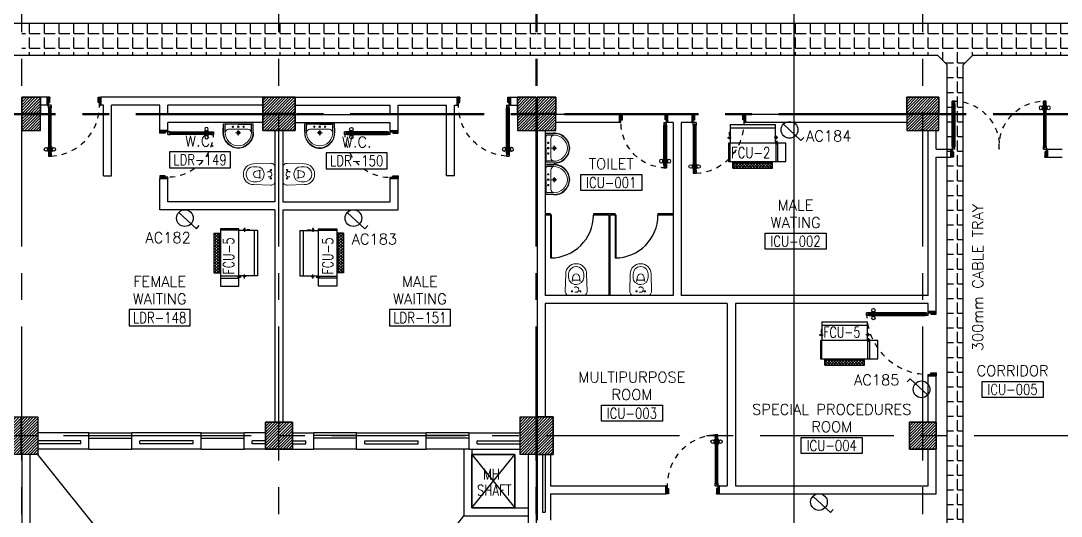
# Model space of a CAD drawing. Extents: x -0.4 to 91.9, y -1.1 to 78.4.
# Drawn here: x 42.55 to 61.97, y 25.85 to 35.1 of the extents above; entities that cross this region are included whole.
import ezdxf
from ezdxf.enums import TextEntityAlignment as Align

# ---------------------------------------------------------------- set-up
doc = ezdxf.new("R2010")
doc.units = 0
doc.header["$MEASUREMENT"] = 0
for name, pattern in [('CENTERX2', [4, 2.5, -0.5, 0.5, -0.5]), ('DASHED', [0.75, 0.5, -0.25]), ('HIDDEN', [0.375, 0.25, -0.125]), ('HIDDEN2', [0.1875, 0.125, -0.0625])]:
    doc.linetypes.add(name, pattern=pattern)
doc.layers.get('0').update_dxf_attribs({"color": 11, "linetype": 'CONTINUOUS'})
for name, color, linetype in [('A-TILES', 11, 'CONTINUOUS'), ('AXES', 11, 'CENTERX2'), ('COL', 11, 'CONTINUOUS'), ('DOOR', 11, 'CONTINUOUS'), ('E-SOCKETS', 4, 'CONTINUOUS'), ('E-TRAY', 2, 'CONTINUOUS'), ('FCU', 7, 'CONTINUOUS'), ('FIX', 11, 'CONTINUOUS'), ('HAT', 11, 'CONTINUOUS'), ('INSUL', 11, 'CONTINUOUS'), ('PART', 11, 'CONTINUOUS'), ('RM-BOX', 11, 'CONTINUOUS'), ('RM-NAME', 11, 'CONTINUOUS'), ('RM-NO', 11, 'CONTINUOUS'), ('ROOF', 11, 'CONTINUOUS'), ('SHAFT', 11, 'CONTINUOUS'), ('SUNI-FUR', 11, 'CONTINUOUS'), ('TEXTN', 2, 'CONTINUOUS'), ('WALL', 11, 'CONTINUOUS'), ('WIN', 11, 'CONTINUOUS')]:
    doc.layers.add(name, color=color, linetype=linetype)
doc.styles.add('ROMANS', font='ROMANS.shx', dxfattribs={"width": 0.6})
pattern_1 = [(0, (-275968.1855, -57293.01293), (0, 0.275), [0.2, -0.075]), (90, (-275968.1855, -57293.01293), (-0.275, 2e-17), [0.2, -0.075])]

# ---------------------------------------------------------------- blocks, each defined once
blk = doc.blocks.new('*X74')
at = {"color": 0}
for p, q in [((61359, 139901), (61808, 140350)), ((61359, 139954), (61755, 140350)), ((61359, 140007), (61702, 140350)), ((61359, 140060), (61649, 140350)), ((61359, 140113), (61596, 140350)), ((61359, 140166), (61543, 140350)), ((61359, 140219), (61490, 140350)), ((61359, 140272), (61437, 140350)), ((61359, 140325), (61384, 140350)), ((61361, 139850), (61859, 140348)), ((61414, 139850), (61859, 140295)), ((61467, 139850), (61859, 140242)), ((61520, 139850), (61859, 140189)), ((61573, 139850), (61859, 140136)), ((61626, 139850), (61859, 140083)), ((61679, 139850), (61859, 140030)), ((61732, 139850), (61859, 139977)), ((61785, 139850), (61859, 139924)), ((61838, 139850), (61859, 139871))]:
    blk.add_line(p, q, dxfattribs=at)
blk = doc.blocks.new('RM1')
at = {"layer": 'RM-BOX'}
blk.add_lwpolyline([(570, -200), (-570, -200), (-570, -500), (570, -500)], close=True, dxfattribs=at)
at = {"layer": 'RM-NAME', "style": 'ROMANS'}
for tag, p in [('ROOMNAME1', (0, 324)), ('ROOMNAME2', (0, 0))]:
    blk.add_attdef(tag, text='', height=200, dxfattribs=at).set_placement(p, align=Align.MIDDLE)
at = {"layer": 'RM-NO', "style": 'ROMANS', "width": 0.8}
blk.add_attdef('ROOMNO', text='', height=200, dxfattribs=at).set_placement((0, -350), align=Align.MIDDLE)
blk = doc.blocks.new('COL50')
at = {"layer": 'COL'}
blk.add_lwpolyline([(-250, 250), (-250, -250), (250, -250), (250, 250)], close=True, dxfattribs=at)
blk = doc.blocks.new('A$C272A55A0')
at = {"layer": 'DOOR', "color": 0, "linetype": 'ByBlock'}
for p, q in [((0, 900), (0, 1050)), ((50, 1050), (0, 1050)), ((50, 950), (50, 1050)), ((1750, 950), (1750, 1050)), ((1750, 1050), (1800, 1050)), ((1800, 1050), (1800, 900)), ((0, 900), (25, 900)), ((25, 950), (50, 950)), ((25, 900), (25, 950)), ((75, 900), (25, 900)), ((25, 850), (25, 900)), ((42, 850), (25, 850)), ((58, 870), (42, 870)), ((42, 870), (42, 850)), ((58, 850), (58, 870)), ((75, 850), (58, 850)), ((75, 900), (75, 850)), ((1725, 900), (1775, 900)), ((1725, 900), (1725, 850)), ((1725, 850), (1742, 850)), ((1742, 870), (1758, 870)), ((1742, 850), (1742, 870)), ((1775, 950), (1750, 950)), ((1758, 870), (1758, 850)), ((1758, 850), (1775, 850)), ((1775, 900), (1775, 950)), ((1800, 900), (1775, 900)), ((1775, 850), (1775, 900)), ((25, 50), (42, 50)), ((25, 50), (25, 0)), ((25, 0), (75, 0)), ((75, 0), (25, 0)), ((42, 50), (42, 30)), ((42, 30), (58, 30)), ((58, 50), (75, 50)), ((58, 50), (58, 30)), ((75, 50), (75, 0)), ((1718, 160), (1709, 160)), ((1709, 95), (1709, 160)), ((1718, 95), (1709, 95)), ((1725, 173), (1718, 173)), ((1718, 173), (1718, 83)), ((1718, 95), (1718, 160)), ((1725, 83), (1718, 83)), ((1742, 50), (1725, 50)), ((1725, 50), (1725, 0)), ((1775, 0), (1725, 0)), ((1725, 0), (1775, 0)), ((1742, 50), (1742, 30)), ((1758, 30), (1742, 30)), ((1775, 50), (1758, 50)), ((1758, 50), (1758, 30)), ((1775, 173), (1782, 173)), ((1775, 83), (1782, 83)), ((1775, 50), (1775, 0)), ((1782, 173), (1782, 83)), ((1782, 160), (1791, 160)), ((1782, 95), (1782, 160)), ((1782, 95), (1791, 95)), ((1791, 95), (1791, 160))]:
    blk.add_line(p, q, dxfattribs=at)
at = {"layer": 'DOOR', "color": 9, "linetype": 'ByBlock'}
for p, q in [((50, 1050), (0, 1010)), ((50, 1050), (0, 937)), ((50, 1050), (37, 950)), ((1750, 1050), (1800, 1010)), ((1750, 1050), (1800, 937)), ((1750, 1050), (1763, 950))]:
    blk.add_line(p, q, dxfattribs=at)
at = {"layer": 'DOOR', "linetype": 'ByBlock'}
for p, q in [((25, 850), (25, 50)), ((42, 850), (42, 50)), ((58, 850), (58, 50)), ((75, 50), (75, 850)), ((1725, 50), (1725, 850)), ((1742, 850), (1742, 50)), ((1758, 850), (1758, 50)), ((1775, 850), (1775, 50))]:
    blk.add_line(p, q, dxfattribs=at)
at = {"layer": 'DOOR', "color": 0, "linetype": 'ByBlock'}
for centre in [(1676, 128), (1824, 128)]:
    blk.add_circle(centre, 32.4, dxfattribs=at)
at = {"layer": 'DOOR', "color": 9, "linetype": 'ByBlock'}
for centre, radius, start, end in [((50, 1050), 54.4, 203.2074, 270), ((50, 1050), 74.4, 227.7764, 270), ((50, 1050), 34.4, 180, 270), ((50, 1050), 14.4, 180, 270), ((1750, 1050), 14.4, 270, 0), ((1750, 1050), 34.4, 270, 0), ((1750, 1050), 54.4, 270, 336.7926), ((1750, 1050), 74.4, 270, 312.2236), ((50, 1050), 94.4, 238.0182, 270), ((50, 1050), 114, 244.0838, 257.3774), ((50, 1050), 134, 248.1598, 259.28), ((50, 1050), 154, 251.1053, 256.2858), ((1750, 1050), 94.4, 270, 301.9818), ((1750, 1050), 114, 282.6226, 295.9162), ((1750, 1050), 134, 280.72, 291.8402), ((1750, 1050), 154, 283.7142, 288.8947)]:
    blk.add_arc(centre, radius, start, end, dxfattribs=at)
at = {"layer": 'DOOR', "linetype": 'HIDDEN', "ltscale": 0.5}
for centre, start, end in [((50, 851), 268.3174, 3.2965), ((1750, 851), 176.7035, 271.6826)]:
    blk.add_arc(centre, 851, start, end, dxfattribs=at)
at = {"layer": 'WALL', "linetype": 'ByBlock'}
blk.add_line((1800, 900), (1800, 1050), dxfattribs=at)
blk = doc.blocks.new('DOOR90')
at = {"layer": 'DOOR', "color": 0, "linetype": 'ByBlock'}
for p, q in [((-150, 0), (-150, -25)), ((-150, 0), (0, 0)), ((0, -50), (0, 0)), ((-1000, -25), (-1000, -75)), ((-1000, -75), (-1000, -25)), ((-950, -25), (-1000, -25)), ((-950, -75), (-1000, -75)), ((-970, -42), (-970, -58)), ((-950, -42), (-970, -42)), ((-950, -58), (-970, -58)), ((-950, -25), (-950, -42)), ((-950, -58), (-950, -75)), ((-918, -25), (-918, -18)), ((-828, -18), (-918, -18)), ((-918, -75), (-918, -82)), ((-828, -82), (-918, -82)), ((-905, -18), (-905, -9)), ((-905, -9), (-840, -9)), ((-905, -18), (-840, -18)), ((-905, -82), (-905, -91)), ((-905, -82), (-840, -82)), ((-905, -91), (-840, -91)), ((-840, -18), (-840, -9)), ((-840, -82), (-840, -91)), ((-828, -25), (-828, -18)), ((-828, -75), (-828, -82)), ((-200, -42), (-200, -25)), ((-200, -25), (-150, -25)), ((-180, -42), (-200, -42)), ((-200, -75), (-200, -58)), ((-200, -58), (-180, -58)), ((-150, -75), (-200, -75)), ((-180, -58), (-180, -42)), ((-150, -75), (-150, -25)), ((-150, -25), (-100, -25)), ((-100, -25), (-100, -50)), ((-100, -50), (0, -50)), ((-150, -900), (-150, -875)), ((-150, -875), (-100, -875)), ((0, -900), (-150, -900)), ((-150, -900), (0, -900)), ((-100, -850), (0, -850)), ((-100, -875), (-100, -850)), ((0, -850), (0, -900))]:
    blk.add_line(p, q, dxfattribs=at)
at = {"layer": 'DOOR', "color": 9, "linetype": 'ByBlock'}
for p, q in [((0, -50), (-114, 0)), ((0, -50), (-40, 0)), ((0, -50), (-100, -37)), ((0, -850), (-114, -900)), ((0, -850), (-100, -863)), ((0, -850), (-40, -900))]:
    blk.add_line(p, q, dxfattribs=at)
at = {"layer": 'DOOR', "linetype": 'ByBlock'}
for p, q in [((-200, -25), (-950, -25)), ((-200, -42), (-950, -42)), ((-200, -58), (-950, -58)), ((-950, -75), (-200, -75))]:
    blk.add_line(p, q, dxfattribs=at)
at = {"layer": 'DOOR', "color": 0, "linetype": 'ByBlock'}
for centre in [(-873, 24), (-873, -124)]:
    blk.add_circle(centre, 32.4, dxfattribs=at)
at = {"layer": 'DOOR', "color": 9, "linetype": 'ByBlock'}
for centre, radius, start, end in [((0, -50), 154, 161.1053, 166.2858), ((0, -50), 134, 158.1598, 169.28), ((0, -50), 94.4, 148.0182, 180), ((0, -50), 74.4, 137.7764, 180), ((0, -50), 114, 154.0838, 167.3774), ((0, -50), 54.4, 113.2074, 180), ((0, -50), 34.4, 90, 180), ((0, -50), 14.4, 90, 180), ((0, -850), 154, 193.7142, 198.8947), ((0, -850), 134, 190.72, 201.8402), ((0, -850), 94.4, 180, 211.9818), ((0, -850), 74.4, 180, 222.2236), ((0, -850), 54.4, 180, 246.7926), ((0, -850), 34.4, 180, 270), ((0, -850), 14.4, 180, 270)]:
    blk.add_arc(centre, radius, start, end, dxfattribs=at)
at = {"layer": 'DOOR', "linetype": 'HIDDEN', "ltscale": 0.5}
blk.add_arc((-150, -25), 850, 180, 270, dxfattribs=at)
blk = doc.blocks.new('*X91')
at = {"color": 0}
for p, q in [((80579, 132658), (81071, 133150)), ((80579, 132711), (81018, 133150)), ((80579, 132764), (80965, 133150)), ((80579, 132817), (80912, 133150)), ((80579, 132870), (80859, 133150)), ((80579, 132923), (80806, 133150)), ((80579, 132976), (80753, 133150)), ((80579, 133029), (80700, 133150)), ((80579, 133082), (80647, 133150)), ((80579, 133135), (80594, 133150)), ((80624, 132650), (81079, 133105)), ((80677, 132650), (81079, 133052)), ((80730, 132650), (81079, 132999)), ((80783, 132650), (81079, 132946)), ((80836, 132650), (81079, 132892)), ((80890, 132650), (81079, 132839)), ((80943, 132650), (81079, 132786)), ((80996, 132650), (81079, 132733)), ((81049, 132650), (81079, 132680))]:
    blk.add_line(p, q, dxfattribs=at)
blk = doc.blocks.new('C7')
at = {"layer": 'HAT'}
h = blk.add_hatch(dxfattribs=at)
h.set_pattern_fill('ANSI31', color=256, scale=300, style=0)
h.set_pattern_definition([(45, (-248876.182, -51411.005), (-26.5165043, 26.5165043), [])])
h.paths.add_polyline_path([(350, 300), (250, 300), (0, 300), (0, 0), (350, 0)])
at = {"layer": 'COL'}
blk.add_lwpolyline([(0, 300), (0, 0), (350, 0), (350, 300)], close=True, dxfattribs=at)
blk = doc.blocks.new('C5')
at = {"layer": 'HAT', "linetype": 'ByBlock'}
h = blk.add_hatch(dxfattribs=at)
h.set_pattern_fill('ANSI31', color=256, scale=300, style=0)
h.set_pattern_definition([(45, (-223356.182, -51411.005), (-26.516504, 26.516504), [])])
h.paths.add_polyline_path([(300, 300), (0, 300), (0, 0), (300, 0)])
h.paths.add_polyline_path([(600, 300), (300, 300), (300, 0), (600, 0)])
at = {"layer": 'COL'}
blk.add_lwpolyline([(600, 300), (0, 300), (0, 0), (600, 0)], close=True, dxfattribs=at)
blk = doc.blocks.new('C11')
at = {"layer": 'HAT'}
h = blk.add_hatch(dxfattribs=at)
h.set_pattern_fill('ANSI31', color=256, scale=300, style=0)
h.set_pattern_definition([(45, (-248556.182, -75061.005), (-26.5165043, 26.5165043), [])])
h.paths.add_polyline_path([(300, 700), (0, 700), (0, 350), (300, 350)])
h.paths.add_polyline_path([(300, 350), (0, 350), (0, 0), (300, 0)])
at = {"layer": 'COL'}
blk.add_lwpolyline([(300, 700), (300, 0), (0, 0), (0, 700)], close=True, dxfattribs=at)
blk = doc.blocks.new('C11D')
at = {"layer": 'COL', "linetype": 'ByBlock'}
for p in [(-320, 0), (0, 0)]:
    blk.add_blockref('C11', p, dxfattribs=at)
blk = doc.blocks.new('DOOR100')
at = {"layer": 'DOOR', "color": 0, "linetype": 'ByBlock'}
for p, q in [((-82, 1205), (-91, 1205)), ((-91, 1205), (-91, 1140)), ((-75, 1218), (-82, 1218)), ((-82, 1128), (-82, 1218)), ((-82, 1205), (-82, 1140)), ((-25, 1300), (-75, 1300)), ((-75, 1300), (-25, 1300)), ((-75, 1250), (-75, 1300)), ((-58, 1250), (-75, 1250)), ((-42, 1270), (-58, 1270)), ((-58, 1250), (-58, 1270)), ((-42, 1250), (-42, 1270)), ((-25, 1250), (-42, 1250)), ((-25, 1250), (-25, 1300)), ((-25, 1218), (-18, 1218)), ((-18, 1128), (-18, 1218)), ((-18, 1205), (-9, 1205)), ((-18, 1205), (-18, 1140)), ((-9, 1205), (-9, 1140)), ((-82, 1140), (-91, 1140)), ((-75, 1128), (-82, 1128)), ((-25, 1128), (-18, 1128)), ((-18, 1140), (-9, 1140)), ((-75, 200), (-58, 200)), ((-75, 150), (-75, 200)), ((-58, 200), (-58, 180)), ((-42, 200), (-25, 200)), ((-42, 180), (-42, 200)), ((-25, 200), (-25, 150)), ((-1200, 0), (-1200, 150)), ((-1200, 150), (-1175, 150)), ((-1200, 150), (-1200, 0)), ((-1150, 0), (-1200, 0)), ((-1175, 150), (-1175, 100)), ((-1175, 100), (-1150, 100)), ((-1150, 100), (-1150, 0)), ((-75, 150), (-25, 150)), ((-58, 180), (-42, 180)), ((-50, 100), (-50, 0)), ((-25, 100), (-50, 100)), ((-50, 0), (0, 0)), ((0, 150), (-25, 150)), ((-25, 150), (-25, 100)), ((0, 150), (0, 0))]:
    blk.add_line(p, q, dxfattribs=at)
at = {"layer": 'DOOR', "linetype": 'ByBlock'}
for p, q in [((-75, 1250), (-75, 200)), ((-58, 200), (-58, 1250)), ((-42, 200), (-42, 1250)), ((-25, 200), (-25, 1250)), ((0, 0), (0, 150))]:
    blk.add_line(p, q, dxfattribs=at)
at = {"layer": 'DOOR', "color": 9, "linetype": 'ByBlock'}
for p, q in [((-1150, 0), (-1200, 114)), ((-1150, 0), (-1200, 40)), ((-1150, 0), (-1163, 100)), ((-50, 0), (0, 114)), ((-50, 0), (-37, 100)), ((-50, 0), (0, 40))]:
    blk.add_line(p, q, dxfattribs=at)
at = {"layer": 'DOOR', "color": 0, "linetype": 'ByBlock'}
for centre in [(-124, 1173), (24, 1173)]:
    blk.add_circle(centre, 32.4, dxfattribs=at)
at = {"layer": 'DOOR', "linetype": 'HIDDEN', "ltscale": 0.5}
blk.add_arc((-25, 150), 1150, 90, 180.0001, dxfattribs=at)
at = {"layer": 'DOOR', "color": 9, "linetype": 'ByBlock'}
for centre, radius, start, end in [((-1150, 0), 154, 103.7142, 108.8947), ((-1150, 0), 134, 100.72, 111.8402), ((-1150, 0), 94.4, 90, 121.9818), ((-1150, 0), 74.4, 90, 132.2236), ((-1150, 0), 54.4, 90, 156.7926), ((-1150, 0), 34.4, 90, 180), ((-1150, 0), 14.4, 90, 180), ((-50, 0), 94.4, 58.0182, 90), ((-50, 0), 74.4, 47.7764, 90), ((-50, 0), 54.4, 23.2074, 90), ((-50, 0), 34.4, 0, 90), ((-50, 0), 14.4, 0, 90), ((-50, 0), 134, 68.1598, 79.28), ((-50, 0), 114, 64.0838, 77.3774), ((-50, 0), 154, 71.1053, 76.2858)]:
    blk.add_arc(centre, radius, start, end, dxfattribs=at)
blk = doc.blocks.new('LAV1')
at = {"layer": 'FIX', "linetype": 'ByBlock', "ltscale": 0.3}
for p, q in [((-280, 210), (-275, 50)), ((-245, 210), (-245, 85)), ((245, 210), (245, 85)), ((280, 210), (275, 50)), ((0, 60), (-220, 60)), ((0, 60), (220, 60))]:
    blk.add_line(p, q, dxfattribs=at)
at = {"layer": 'FIX', "linetype": 'Continuous', "lineweight": 20}
for p, q in [((-275, 210), (-275, 50)), ((275, 210), (275, 50)), ((0, 50), (-275, 50)), ((0, 50), (-252, 50)), ((0, 155), (-181, 155)), ((0, 155), (181, 155)), ((0, 50), (252, 50)), ((0, 50), (275, 50))]:
    blk.add_line(p, q, dxfattribs=at)
at = {"layer": 'FIX', "linetype": 'DASHED', "lineweight": 20, "ltscale": 0.05}
for p, q in [((50, 220), (-50, 220)), ((0, 170), (0, 270)), ((0, 170), (0, 270))]:
    blk.add_line(p, q, dxfattribs=at)
at = {"layer": 'FIX', "lineweight": 20}
for p, q in [((16, 107), (-15, 107)), ((0, 92), (0, 123))]:
    blk.add_line(p, q, dxfattribs=at)
for centre, radius in [((0, 220), 29.5), ((0, 220), 22.5), ((0, 107), 15.5)]:
    blk.add_circle(centre, radius, dxfattribs=at)
at = {"layer": 'FIX', "linetype": 'HIDDEN', "lineweight": 20, "ltscale": 0.05}
for centre in [(-100, 107), (100, 107)]:
    blk.add_circle(centre, 12.4, dxfattribs=at)
at = {"layer": 'FIX', "linetype": 'ByBlock', "ltscale": 0.3}
for centre, radius, start, end in [((7, 220), 287, 91.3776, 182.0064), ((-7, 220), 287, 357.9936, 88.6224), ((-220, 85), 24.9, 179.7021, 269.9486), ((220, 85), 24.9, 270.0514, 0.2979)]:
    blk.add_arc(centre, radius, start, end, dxfattribs=at)
at = {"layer": 'FIX', "linetype": 'Continuous', "lineweight": 20}
for centre, radius, start, end in [((8, 217), 283, 91.6988, 181.351), ((8, 212), 253, 91.7328, 180.4884), ((-8, 217), 283, 358.649, 88.3012), ((-8, 212), 253, 359.5116, 88.2672), ((-179, 222), 66.9, 190.2006, 268.0786), ((179, 222), 66.9, 271.9214, 349.7994)]:
    blk.add_arc(centre, radius, start, end, dxfattribs=at)
blk = doc.blocks.new('WC1')
at = {"layer": 'FIX', "lineweight": 20}
for p, q in [((-210, 204), (-538, 194)), ((-727, 5), (-727, -5)), ((-674, 5), (-674, -5)), ((-534, 24), (-540, 0)), ((-540, 0), (-534, -24)), ((-475, 141), (-538, 141)), ((-395, 76), (-490, 60)), ((-339, 5), (-339, -5)), ((-538, -141), (-475, -141)), ((-538, -194), (-210, -204)), ((-490, -60), (-395, -76))]:
    blk.add_line(p, q, dxfattribs=at)
at = {"layer": 'FIX', "linetype": 'Continuous', "lineweight": 20}
blk.add_line((-420, -47), (-420, 45), dxfattribs=at)
at = {"layer": 'FIX', "lineweight": 20}
blk.add_lwpolyline([(-213, -204), (-210, -204, 0.414214), (-137, -131), (-137, 0), (-137, 131, 0.414214), (-210, 204)], format="xyb", dxfattribs=at)
at = {"layer": 'FIX', "linetype": 'HIDDEN2', "lineweight": 20, "ltscale": 0.3}
blk.add_circle((-245, 0), 49.8, dxfattribs=at)
at = {"layer": 'FIX', "linetype": 'HIDDEN', "lineweight": 20, "ltscale": 0.05}
for centre in [(-213, 78), (-213, -77)]:
    blk.add_circle(centre, 11.6, dxfattribs=at)
at = {"layer": 'FIX', "lineweight": 20}
for centre, radius, start, end in [((-538, 5), 189, 90, 180), ((-538, 5), 136, 90, 180), ((-473, -7), 68.2, 128.9242, 152.8468), ((-464, -18), 82, 108.496, 128.9242), ((-475, 5), 136, 360, 90), ((-538, -5), 189, 180, 270), ((-538, -5), 136, 180, 270), ((-473, 7), 68.2, 207.1532, 231.0758), ((-464, 18), 82, 231.0758, 251.504), ((-475, -5), 136, 270, 0)]:
    blk.add_arc(centre, radius, start, end, dxfattribs=at)
at = {"layer": 'FIX', "linetype": 'Continuous', "lineweight": 20}
for centre, start, end in [((-443, 46), 357.6662, 91.6121), ((-442, -46), 268.3879, 2.3338)]:
    blk.add_arc(centre, 22.3, start, end, dxfattribs=at)
blk = doc.blocks.new('DOOR-10')
at = {"layer": 'DOOR', "color": 0, "linetype": 'ByBlock'}
for p, q in [((-83, 1005), (-92, 1005)), ((-92, 1005), (-92, 940)), ((-76, 1018), (-83, 1018)), ((-83, 928), (-83, 1018)), ((-83, 1005), (-83, 940)), ((-26, 1100), (-76, 1100)), ((-76, 1100), (-26, 1100)), ((-76, 1050), (-76, 1100)), ((-59, 1050), (-76, 1050)), ((-43, 1070), (-59, 1070)), ((-59, 1050), (-59, 1070)), ((-43, 1050), (-43, 1070)), ((-26, 1050), (-43, 1050)), ((-26, 1050), (-26, 1100)), ((-26, 1018), (-18, 1018)), ((-18, 928), (-18, 1018)), ((-18, 1005), (-9, 1005)), ((-18, 1005), (-18, 940)), ((-9, 1005), (-9, 940)), ((-83, 940), (-92, 940)), ((-76, 928), (-83, 928)), ((-26, 928), (-18, 928)), ((-18, 940), (-9, 940)), ((-76, 200), (-59, 200)), ((-76, 150), (-76, 200)), ((-59, 200), (-59, 180)), ((-43, 200), (-26, 200)), ((-43, 180), (-43, 200)), ((-26, 200), (-26, 150)), ((-1001, 0), (-1001, 150)), ((-1001, 150), (-976, 150)), ((-1001, 150), (-1001, 0)), ((-951, 0), (-1001, 0)), ((-976, 150), (-976, 100)), ((-976, 100), (-951, 100)), ((-951, 100), (-951, 0)), ((-76, 150), (-26, 150)), ((-59, 180), (-43, 180)), ((-51, 100), (-51, 0)), ((-26, 100), (-51, 100)), ((-51, 0), (-1, 0)), ((-1, 150), (-26, 150)), ((-26, 150), (-26, 100))]:
    blk.add_line(p, q, dxfattribs=at)
at = {"layer": 'DOOR', "linetype": 'ByBlock'}
for p, q in [((-76, 1050), (-76, 200)), ((-59, 200), (-59, 1050)), ((-43, 200), (-43, 1050)), ((-26, 200), (-26, 1050))]:
    blk.add_line(p, q, dxfattribs=at)
at = {"layer": 'DOOR', "color": 9, "linetype": 'ByBlock'}
for p, q in [((-951, 0), (-1001, 114)), ((-951, 0), (-1001, 40)), ((-951, 0), (-964, 100)), ((-51, 0), (-1, 114)), ((-51, 0), (-37, 100)), ((-51, 0), (-1, 40)), ((-1, 0), (-1, 150))]:
    blk.add_line(p, q, dxfattribs=at)
at = {"layer": 'DOOR', "color": 0, "linetype": 'ByBlock'}
for centre in [(-124, 973), (23, 973)]:
    blk.add_circle(centre, 32.4, dxfattribs=at)
at = {"layer": 'DOOR', "linetype": 'HIDDEN', "ltscale": 0.5}
blk.add_arc((-23, 149), 952, 93.1482, 179.9482, dxfattribs=at)
at = {"layer": 'DOOR', "color": 9, "linetype": 'ByBlock'}
for centre, radius, start, end in [((-951, 0), 154, 103.7142, 108.8947), ((-951, 0), 134, 100.72, 111.8402), ((-951, 0), 94.4, 90, 121.9818), ((-951, 0), 74.4, 90, 132.2236), ((-951, 0), 54.4, 90, 156.7926), ((-951, 0), 34.4, 90, 180), ((-951, 0), 14.4, 90, 180), ((-51, 0), 94.4, 58.0182, 90), ((-51, 0), 74.4, 47.7764, 90), ((-51, 0), 54.4, 23.2074, 90), ((-51, 0), 34.4, 0, 90), ((-51, 0), 14.4, 0, 90), ((-51, 0), 134, 68.1598, 79.28), ((-51, 0), 114, 64.0838, 77.3774), ((-51, 0), 154, 71.1053, 76.2858)]:
    blk.add_arc(centre, radius, start, end, dxfattribs=at)
blk = doc.blocks.new('*X190')
at = {"color": 0}
for p, q in [((16890, -2467), (16943, -2414)), ((16890, -2520), (16990, -2420)), ((16990, -2565), (16890, -2465)), ((16890, -2573), (16990, -2473)), ((16990, -2619), (16890, -2519)), ((16990, -2512), (16892, -2414)), ((16990, -2459), (16945, -2414)), ((16890, -2626), (16990, -2526)), ((16990, -2672), (16890, -2572)), ((16890, -2679), (16990, -2579)), ((16990, -2725), (16890, -2625)), ((16890, -2732), (16990, -2632)), ((16990, -2778), (16890, -2678)), ((16890, -2785), (16990, -2685)), ((16990, -2831), (16890, -2731)), ((16890, -2838), (16990, -2738)), ((16990, -2884), (16890, -2784)), ((16890, -2891), (16990, -2791)), ((16990, -2937), (16890, -2837)), ((16890, -2944), (16990, -2844)), ((16990, -2990), (16890, -2890)), ((16890, -2997), (16990, -2897)), ((16990, -3043), (16890, -2943)), ((16890, -3050), (16990, -2950)), ((16990, -3096), (16890, -2996)), ((16890, -3103), (16990, -3003)), ((16990, -3149), (16890, -3049)), ((16944, -3155), (16890, -3102)), ((16892, -3155), (16990, -3056)), ((16945, -3155), (16990, -3109))]:
    blk.add_line(p, q, dxfattribs=at)
blk = doc.blocks.new('WHE06')
at = {"color": 2}
for p, q in [((689, 621), (346, 621)), ((346, 621), (346, 469)), ((689, 469), (689, 621)), ((60, -422), (60, 422)), ((212, 437), (269, 437)), ((232, 452), (232, 422)), ((232, 452), (252, 452)), ((242, 472), (242, 399)), ((252, 452), (252, 422)), ((305, 448), (373, 448)), ((321, 458), (321, 438)), ((321, 458), (346, 458)), ((321, 438), (346, 438)), ((346, 430), (689, 430)), ((811, 371), (689, 371)), ((711, -371), (711, 371)), ((811, -371), (811, 371)), ((811, -371), (689, -371)), ((142, -437), (142, -422)), ((142, -437), (197, -437)), ((197, -437), (197, -422)), ((221, -437), (269, -437)), ((232, -452), (232, -422)), ((232, -452), (252, -452)), ((242, -472), (242, -399)), ((252, -452), (252, -422)), ((346, -430), (689, -430))]:
    blk.add_line(p, q, dxfattribs=at)
at = {"color": 6}
for p, q in [((0, -422), (0, 422)), ((0, 422), (346, 422)), ((346, 469), (346, -451)), ((689, 469), (346, 469)), ((689, -451), (689, 469)), ((0, -422), (346, -422)), ((346, -451), (689, -451))]:
    blk.add_line(p, q, dxfattribs=at)
at = {"color": 2}
blk.add_blockref('*X190', (-16179, 2784), dxfattribs=at)

msp = doc.modelspace()

# ---------------------------------------------------------------- hatches: boundary and pattern name
at = {"layer": 'HAT', "linetype": 'ByBlock'}
h = msp.add_hatch(dxfattribs=at)
h.set_pattern_fill('ANGLE', color=256, style=0)
h.set_pattern_definition(pattern_1)
h.paths.add_polyline_path([(59.39, 34.4506), (59.39, 35.0506), (56.99, 35.0506), (56.99, 34.4506)])
h.paths.add_polyline_path([(62.99, 34.4506), (62.99, 35.0506), (59.39, 35.0506), (59.39, 34.4506)])
h.paths.add_polyline_path([(66.59, 34.4506), (66.59, 35.0506), (62.99, 35.0506), (62.99, 34.4506)])
h.paths.add_polyline_path([(70.19, 34.4506), (70.19, 35.0506), (67.4374, 35.0506), (67.2649, 35.2231), (67.2649, 36.97), (66.9649, 36.97), (66.9649, 35.2231), (66.7924, 35.0506), (66.59, 35.0506), (66.59, 34.4506)])
h.paths.add_polyline_path([(73.7434, 34.4506), (74.0391, 34.155), (74.0391, 33.3989), (74.415, 33.3989), (74.415, 33.47), (74.415, 33.52), (74.465, 33.52), (74.465, 33.57), (74.44, 33.57), (74.44, 33.67), (74.49, 33.67), (74.6391, 33.67), (74.6391, 34.4035), (73.9919, 35.0506), (70.19, 35.0506), (70.19, 34.4506)])
h = msp.add_hatch(dxfattribs=at)
h.set_pattern_fill('ANGLE', color=256, style=0)
h.set_pattern_definition(pattern_1)
h.paths.add_polyline_path([(52.19, 35.0506), (52.19, 34.4506), (56.99, 34.4506), (56.99, 35.0506)])
h.paths.add_polyline_path([(52.17, 34.4506), (52.17, 35.0506), (47.37, 35.0506), (47.37, 34.4506)])
h.paths.add_polyline_path([(47.37, 34.4506), (47.37, 35.0506), (42.57, 35.0506), (42.57, 34.4506)])
h = msp.add_hatch(dxfattribs=at)
h.set_pattern_fill('ANGLE', color=256, style=0)
h.set_pattern_definition(pattern_1)
h.paths.add_polyline_path([(59.6696, 34.4506), (60.3146, 34.4506), (60.1421, 34.2781), (60.1421, 20.4436), (59.8421, 20.4436), (59.8421, 34.2781)])

# ---------------------------------------------------------------- linework, layer by layer
at = {"layer": 'AXES'}
for p, q in [((47.37, -1.1143), (47.37, 77.6984)), ((59.39, -1.1143), (59.39, 77.6984)), ((42.57, -1.1143), (42.57, 77.3484)), ((52.17, -1.1143), (52.17, 77.3484)), ((52.19, -1.1143), (52.19, 77.3484)), ((0.7, 33.37), (73.79, 33.37)), ((0.7, 33.35), (73.79, 33.35)), ((0.35, 27.35), (68.39, 27.35))]:
    msp.add_line(p, q, dxfattribs=at)
at = {"layer": 'E-SOCKETS'}
for p, q in [((56.7862, 33.1674), (57.1141, 32.8623)), ((57.1141, 32.8623), (57.1686, 32.9208)), ((45.4998, 31.5196), (45.8277, 31.2144)), ((48.6449, 31.5196), (48.9728, 31.2144)), ((45.8277, 31.2144), (45.8822, 31.2729)), ((48.9728, 31.2144), (49.0272, 31.2729)), ((59.1526, 28.4133), (59.0981, 28.3548)), ((59.4804, 28.1082), (59.1526, 28.4133)), ((57.3362, 26.2168), (57.664, 25.9116)), ((57.664, 25.9116), (57.7185, 25.9701))]:
    msp.add_line(p, q, dxfattribs=at)
for centre in [(56.9006, 33.061), (45.6142, 31.4131), (48.7593, 31.4131), (59.3661, 28.2146), (57.4506, 26.1103)]:
    msp.add_circle(centre, 0.1562, dxfattribs=at)
at = {"layer": 'E-TRAY', "color": 4}
for p, q in [((66.7924, 35.0506), (32.1534, 35.0506)), ((59.6696, 34.4506), (31.0803, 34.4506)), ((73.7434, 34.4506), (60.3146, 34.4506)), ((59.8421, 20.4436), (59.8421, 34.2781)), ((60.1421, 20.4436), (60.1421, 34.2781))]:
    msp.add_line(p, q, dxfattribs=at)
at = {"layer": 'E-TRAY', "color": 4, "linetype": 'ByBlock'}
for p, q in [((59.6696, 34.4506), (59.8421, 34.2781)), ((60.3146, 34.4506), (60.1421, 34.2781))]:
    msp.add_line(p, q, dxfattribs=at)
at = {"layer": 'INSUL'}
for p, q in [((43.67, 27.25), (42.87, 27.25)), ((43.67, 27.2), (42.87, 27.2)), ((43.67, 27.2), (43.67, 27.25)), ((45.77, 27.25), (44.77, 27.25)), ((44.77, 27.2), (44.77, 27.25)), ((45.77, 27.2), (44.77, 27.2)), ((45.77, 27.2), (45.77, 27.25)), ((46.87, 27.2), (46.87, 27.25)), ((47.12, 27.25), (46.87, 27.25)), ((47.12, 27.2), (46.87, 27.2)), ((47.62, 27.25), (47.87, 27.25)), ((47.62, 27.2), (47.87, 27.2)), ((47.87, 27.2), (47.87, 27.25)), ((48.97, 27.2), (48.97, 27.25)), ((48.97, 27.25), (49.97, 27.25)), ((48.97, 27.2), (49.97, 27.2)), ((49.97, 27.2), (49.97, 27.25)), ((51.07, 27.25), (51.87, 27.25)), ((51.07, 27.2), (51.07, 27.25)), ((51.07, 27.2), (51.87, 27.2)), ((52.29, 27), (52.29, 25.9182)), ((52.34, 27), (52.34, 25.9182)), ((52.29, 25.9182), (52.34, 25.9182))]:
    msp.add_line(p, q, dxfattribs=at)
at = {"layer": 'PART', "linetype": 'ByBlock'}
for p, q in [((52.44, 31.49), (52.34, 31.49)), ((52.46, 31.47), (52.34, 31.47)), ((52.44, 31.49), (52.44, 31.47)), ((52.44, 31.47), (52.44, 30.67)), ((52.46, 31.47), (52.44, 31.47)), ((52.46, 30.67), (52.46, 31.47)), ((53.645, 31.49), (53.24, 31.49)), ((53.24, 31.49), (53.24, 31.47)), ((53.525, 31.47), (53.24, 31.47)), ((53.525, 31.47), (53.525, 29.97)), ((53.545, 31.47), (53.545, 29.97)), ((53.645, 31.47), (53.545, 31.47)), ((53.645, 31.49), (53.645, 31.47)), ((53.645, 31.47), (53.645, 31.49)), ((53.645, 31.47), (53.645, 30.67)), ((53.665, 31.47), (53.645, 31.47)), ((53.665, 30.67), (53.665, 31.47)), ((54.73, 31.49), (54.445, 31.49)), ((54.445, 31.49), (54.445, 31.47)), ((54.73, 31.47), (54.445, 31.47)), ((52.44, 30.67), (52.46, 30.67)), ((53.645, 30.67), (53.665, 30.67))]:
    msp.add_line(p, q, dxfattribs=at)
for centre in [(52.44, 31.47), (53.645, 31.47)]:
    msp.add_arc(centre, 0.8, 270, 0, dxfattribs=at)
at = {"layer": 'ROOF'}
for p, q in [((42.57, 27), (42.57, 15.125)), ((42.72, 27), (42.72, 15.125)), ((52.02, 27), (52.02, 13.3)), ((52.17, 27.1), (52.17, 5.7))]:
    msp.add_line(p, q, dxfattribs=at)
at = {"layer": 'SHAFT'}
for p, q in [((52.02, 15.55), (42.87, 27)), ((42.72, 15.55), (50.82, 25.85))]:
    msp.add_line(p, q, dxfattribs=at)
at = {"layer": 'SHAFT', "color": 8, "linetype": 'ByBlock', "ltscale": 0.3}
for p, q in [((50.97, 26), (51.77, 27)), ((50.97, 27), (51.77, 26))]:
    msp.add_line(p, q, dxfattribs=at)
at = {"layer": 'SHAFT', "color": 5, "linetype": 'ByBlock'}
for p, q in [((50.97, 26), (51.77, 27)), ((50.97, 27), (51.77, 26))]:
    msp.add_line(p, q, dxfattribs=at)
at = {"layer": 'SHAFT', "color": 7, "linetype": 'ByBlock'}
for points in [[(50.82, 27.1), (50.82, 25.85), (52.02, 25.85)], [(50.97, 27.1), (50.97, 26), (52.02, 26)]]:
    msp.add_lwpolyline(points, dxfattribs=at)
at = {"layer": 'SHAFT', "color": 3, "linetype": 'ByBlock', "ltscale": 0.3}
msp.add_lwpolyline([(50.97, 26), (51.77, 26), (51.77, 27), (50.97, 27)], close=True, dxfattribs=at)
at = {"layer": 'SHAFT', "color": 5, "linetype": 'ByBlock'}
msp.add_lwpolyline([(50.97, 27), (51.77, 27), (51.77, 26), (50.97, 26)], close=True, dxfattribs=at)
at = {"layer": 'SUNI-FUR', "linetype": 'Continuous'}
msp.add_line((56.99, 5.75), (56.99, 64.57), dxfattribs=at)
at = {"layer": 'WALL', "linetype": 'ByBlock'}
for p, q in [((43.045, 33.67), (42.92, 33.67)), ((43.045, 33.52), (43.045, 33.67)), ((47.07, 33.67), (44.045, 33.67)), ((44.045, 33.52), (44.045, 33.67)), ((50.695, 33.52), (50.695, 33.67)), ((51.695, 33.52), (51.695, 33.67)), ((43.045, 33.52), (42.92, 33.52)), ((44.095, 33.52), (44.045, 33.52)), ((44.095, 32.2), (44.095, 33.52)), ((45.145, 33.52), (44.245, 33.52)), ((44.245, 32.2), (44.245, 33.52)), ((45.145, 33.05), (45.145, 33.52)), ((47.07, 33.52), (45.295, 33.52)), ((45.295, 33.35), (45.295, 33.52)), ((49.445, 33.35), (49.445, 33.52)), ((49.595, 33.05), (49.595, 33.52)), ((50.495, 32.2), (50.495, 33.52)), ((50.645, 32.2), (50.645, 33.52)), ((47.07, 33.35), (45.295, 33.35)), ((53.73, 33.35), (52.54, 33.35)), ((53.73, 33.2), (53.73, 33.35)), ((55.08, 33.35), (54.63, 33.35)), ((54.63, 33.2), (54.63, 33.35)), ((55.08, 33.35), (55.08, 33.2)), ((59.09, 33.35), (56.08, 33.35)), ((56.08, 33.35), (56.08, 33.2)), ((45.295, 33.05), (45.295, 33.2)), ((47.07, 33.2), (45.295, 33.2)), ((47.295, 33.05), (47.295, 31.72)), ((47.445, 33.05), (47.445, 31.72)), ((49.445, 33.05), (49.445, 33.2)), ((53.73, 33.2), (52.54, 33.2)), ((53.73, 33.2), (52.54, 33.2)), ((54.73, 33.2), (54.63, 33.2)), ((54.73, 33.2), (54.63, 33.2)), ((54.73, 33.2), (54.73, 33.05)), ((54.73, 33.2), (54.73, 29.97)), ((54.88, 33.2), (54.88, 29.97)), ((55.08, 33.2), (54.88, 33.2)), ((59.09, 33.2), (56.08, 33.2)), ((59.915, 32.55), (59.915, 32.7)), ((61.715, 32.55), (61.715, 32.7)), ((44.095, 32.2), (44.245, 32.2)), ((45.145, 31.57), (45.145, 32.15)), ((45.295, 31.72), (45.295, 32.15)), ((49.445, 31.72), (49.445, 32.15)), ((49.595, 31.57), (49.595, 32.15)), ((50.645, 32.2), (50.495, 32.2)), ((47.295, 31.57), (47.295, 27.6)), ((47.445, 31.57), (47.445, 27.6)), ((54.73, 29.97), (52.34, 29.97)), ((59.49, 29.97), (54.88, 29.97)), ((55.74, 29.82), (52.34, 29.82)), ((55.74, 29.82), (55.74, 26.415)), ((59.49, 29.82), (55.89, 29.82)), ((55.89, 29.82), (55.89, 26.415)), ((59.64, 29.67), (59.49, 29.67)), ((59.64, 28.47), (59.49, 28.47)), ((52.44, 26.415), (54.59, 26.415)), ((54.59, 26.415), (54.59, 26.265)), ((55.59, 26.415), (55.59, 26.265)), ((55.59, 26.415), (55.74, 26.415)), ((55.89, 26.415), (59.49, 26.415)), ((52.44, 26.265), (54.59, 26.265)), ((55.59, 26.265), (59.64, 26.265))]:
    msp.add_line(p, q, dxfattribs=at)
at = {"layer": 'WALL'}
for p, q in [((47.67, 33.67), (50.695, 33.67)), ((51.695, 33.67), (51.82, 33.67)), ((47.67, 33.52), (49.445, 33.52)), ((49.595, 33.52), (50.495, 33.52)), ((50.645, 33.52), (50.695, 33.52)), ((51.695, 33.52), (51.82, 33.52)), ((47.67, 33.35), (49.445, 33.35)), ((45.295, 33.05), (45.145, 33.05)), ((47.67, 33.2), (49.445, 33.2)), ((49.445, 33.05), (49.595, 33.05)), ((52.19, 33.1), (52.19, 27.6)), ((52.34, 33.05), (52.34, 29.97)), ((59.49, 29.97), (59.49, 33.05)), ((59.64, 32.7), (59.64, 33.05)), ((59.64, 32.7), (59.915, 32.7)), ((61.715, 32.7), (61.99, 32.7)), ((59.64, 32.55), (59.915, 32.55)), ((59.64, 29.67), (59.64, 32.55)), ((61.715, 32.55), (61.99, 32.55)), ((45.295, 32.15), (45.145, 32.15)), ((49.445, 32.15), (49.595, 32.15)), ((47.295, 31.72), (45.295, 31.72)), ((47.445, 31.72), (49.445, 31.72)), ((47.295, 31.57), (45.145, 31.57)), ((47.445, 31.57), (49.595, 31.57)), ((52.34, 29.82), (52.34, 27.7)), ((59.49, 29.67), (59.49, 29.82)), ((59.49, 27.6), (59.49, 28.47)), ((59.64, 26.265), (59.64, 28.47)), ((43.82, 27.4), (42.87, 27.4)), ((43.82, 27.1), (43.82, 27.4)), ((45.92, 27.4), (44.62, 27.4)), ((44.62, 27.1), (44.62, 27.4)), ((45.92, 27.1), (45.92, 27.4)), ((46.72, 27.1), (46.72, 27.4)), ((47.12, 27.4), (46.72, 27.4)), ((47.62, 27.4), (48.02, 27.4)), ((48.02, 27.1), (48.02, 27.4)), ((48.82, 27.1), (48.82, 27.4)), ((48.82, 27.4), (50.12, 27.4)), ((50.12, 27.1), (50.12, 27.4)), ((50.92, 27.1), (50.92, 27.4)), ((50.92, 27.4), (51.87, 27.4)), ((43.82, 27.1), (42.87, 27.1)), ((45.92, 27.1), (44.62, 27.1)), ((47.12, 27.1), (46.72, 27.1)), ((47.62, 27.1), (48.02, 27.1)), ((48.82, 27.1), (50.12, 27.1)), ((50.92, 27.1), (51.87, 27.1)), ((52.19, 27), (52.19, 25.7682)), ((52.44, 27), (52.44, 26.415)), ((59.49, 26.415), (59.49, 27.1)), ((52.44, 26.265), (52.44, 25.7682))]:
    msp.add_line(p, q, dxfattribs=at)
at = {"layer": 'WALL', "linetype": 'ByBlock', "ltscale": 0.3}
for points in [[(42.92, 33.37), (42.57, 33.37), (42.57, 33.67), (42.92, 33.67)], [(47.07, 33.67), (47.67, 33.67), (47.67, 33.37), (47.07, 33.37)], [(51.82, 33.67), (52.17, 33.67), (52.17, 33.37), (51.82, 33.37)], [(52.19, 33.67), (52.54, 33.67), (52.54, 33.37), (52.19, 33.37)], [(59.09, 33.67), (59.69, 33.67), (59.69, 33.37), (59.09, 33.37)], [(42.57, 33.05), (42.92, 33.05), (42.92, 33.35), (42.57, 33.35)], [(47.07, 33.35), (47.67, 33.35), (47.67, 33.05), (47.07, 33.05)], [(52.17, 33.35), (51.82, 33.35), (51.82, 33.05), (52.17, 33.05)], [(52.19, 33.05), (52.54, 33.05), (52.54, 33.35), (52.19, 33.35)], [(59.69, 33.35), (59.09, 33.35), (59.09, 33.05), (59.69, 33.05)], [(42.57, 27.7), (42.87, 27.7), (42.87, 27), (42.57, 27)], [(47.12, 27.6), (47.62, 27.6), (47.62, 27.1), (47.12, 27.1)], [(51.87, 27.7), (52.17, 27.7), (52.17, 27), (51.87, 27)], [(52.19, 27), (52.49, 27), (52.49, 27.7), (52.19, 27.7)], [(59.14, 27.6), (59.64, 27.6), (59.64, 27.1), (59.14, 27.1)]]:
    msp.add_lwpolyline(points, close=True, dxfattribs=at)
at = {"layer": 'WIN'}
for p, q in [((43.82, 27.4), (44.62, 27.4)), ((45.92, 27.4), (46.72, 27.4)), ((48.82, 27.4), (48.02, 27.4)), ((50.92, 27.4), (50.12, 27.4)), ((43.82, 27.35), (44.62, 27.35)), ((43.82, 27.3), (44.62, 27.3)), ((45.92, 27.35), (46.72, 27.35)), ((45.92, 27.3), (46.72, 27.3)), ((48.82, 27.35), (48.02, 27.35)), ((48.82, 27.3), (48.02, 27.3)), ((50.92, 27.35), (50.12, 27.35)), ((50.92, 27.3), (50.12, 27.3)), ((43.82, 27.1), (44.62, 27.1)), ((45.92, 27.1), (46.72, 27.1)), ((48.82, 27.1), (48.02, 27.1)), ((50.92, 27.1), (50.12, 27.1))]:
    msp.add_line(p, q, dxfattribs=at)

# ---------------------------------------------------------------- block references
at = {"layer": 'A-TILES', "linetype": 'ByBlock', "ltscale": 0.3, "yscale": 0.001, "zscale": 0.001, "rotation": 180}
for p, xscale in [((46.6101, 33.227), -0.001), ((48.1299, 33.227), 0.001)]:
    msp.add_blockref('LAV1', p, dxfattribs=dict(at, xscale=xscale))
at = {"layer": 'COL', "linetype": 'ByBlock', "xscale": 0.001, "yscale": 0.001, "zscale": 0.001}
for name, p in [('C7', (42.57, 33.37)), ('C5', (47.07, 33.37)), ('C7', (51.82, 33.37)), ('C7', (52.19, 33.37)), ('C5', (59.09, 33.37)), ('C7', (42.57, 33.05)), ('C5', (47.07, 33.05)), ('C7', (51.82, 33.05)), ('C7', (52.19, 33.05)), ('C5', (59.09, 33.05)), ('C11D', (42.57, 27)), ('C11D', (52.19, 27))]:
    msp.add_blockref(name, p, dxfattribs=at)
at = {"layer": 'COL', "xscale": 0.001, "yscale": 0.001, "zscale": 0.001}
for p in [(47.37, 27.35), (59.39, 27.35)]:
    msp.add_blockref('COL50', p, dxfattribs=at)
at = {"layer": 'DOOR', "color": 0, "linetype": 'ByBlock', "ltscale": 0.3, "yscale": 0.001, "zscale": 0.001, "rotation": 180}
for p, xscale in [((43.0443, 33.67), 0.001), ((51.6957, 33.67), -0.001), ((55.0793, 33.35), 0.001)]:
    msp.add_blockref('DOOR-10', p, dxfattribs=dict(at, xscale=xscale))
at = {"layer": 'DOOR', "color": 0, "linetype": 'ByBlock', "yscale": 0.001, "zscale": 0.001}
for name, p, xscale, rotation in [('A$C272A55A0', (59.915, 33.6004), -0.001, 180), ('DOOR90', (54.63, 33.35), -0.001, 270), ('DOOR100', (59.64, 29.67), 0.001, 90)]:
    msp.add_blockref(name, p, dxfattribs=dict(at, xscale=xscale, rotation=rotation))
for p, xscale in [((45.145, 33.05), -0.001), ((49.595, 33.05), 0.001)]:
    msp.add_blockref('DOOR90', p, dxfattribs=dict(at, xscale=xscale))
at = {"layer": 'DOOR', "color": 0, "linetype": 'ByBlock', "ltscale": 0.3, "xscale": 0.001, "yscale": 0.001, "zscale": 0.001}
msp.add_blockref('DOOR-10', (55.5907, 26.265), dxfattribs=at)
at = {"layer": 'FCU', "linetype": 'ByBlock', "yscale": 0.001000002026557922, "zscale": 0.001}
for p, xscale, rotation in [((56.2138, 33.159), 0.001000002026557922, 270), ((46.9677, 30.7599), 0.0009999871253967285, 180), ((47.7609, 30.7599), -0.0009999871253967285, 180), ((57.9293, 29.4756), 0.001000002026557922, 270)]:
    msp.add_blockref('WHE06', p, dxfattribs=dict(at, xscale=xscale, rotation=rotation))
at = {"layer": 'FIX', "xscale": 0.001, "yscale": 0.001, "zscale": 0.001, "rotation": 270}
for name, p in [('LAV1', (52.29, 32.7198)), ('LAV1', (52.29, 32.1308)), ('WC1', (52.9178, 29.833)), ('WC1', (54.1221, 29.833))]:
    msp.add_blockref(name, p, dxfattribs=at)
at = {"layer": 'FIX', "yscale": 0.001, "zscale": 0.001}
for p, xscale in [((47.432, 32.232), 0.001), ((47.308, 32.232), -0.001)]:
    msp.add_blockref('WC1', p, dxfattribs=dict(at, xscale=xscale))
at = {"layer": 'HAT', "xscale": 0.001, "yscale": 0.001, "zscale": 0.001}
for name, p in [('*X74', (-14.2392, -112.7497)), ('*X91', (-21.4392, -105.5497))]:
    msp.add_blockref(name, p, dxfattribs=at)
at = {"layer": 'RM-NAME', "xscale": 0.001, "yscale": 0.001, "zscale": 0.001}
for p, values in [((45.896, 32.8517), {'ROOMNO': 'LDR-149', 'ROOMNAME2': 'W.C.'}), ((48.8219, 32.8336), {'ROOMNO': 'LDR-150', 'ROOMNAME2': 'W.C.'}), ((45.1419, 29.9035), {'ROOMNO': 'LDR-148', 'ROOMNAME2': 'WAITING', 'ROOMNAME1': 'FEMALE'}), ((50.0006, 29.9035), {'ROOMNO': 'LDR-151', 'ROOMNAME2': 'WAITING', 'ROOMNAME1': 'MALE'})]:
    msp.add_blockref('RM1', p, dxfattribs=at).add_auto_attribs(values)
at = {"layer": 'RM-NAME'}
ref = msp.add_blockref('RM1', (53.5734, 32.4268), dxfattribs=dict(at, xscale=-0.001, yscale=0.001, zscale=0.001))
ref.add_attrib('ROOMNO', 'ICU-001', dxfattribs={"layer": 'RM-NO', "height": 0.2, "style": 'ROMANS', "width": 0.8}).set_placement((53.5734, 32.0768), align=Align.MIDDLE)
ref.add_attrib('ROOMNAME2', 'TOILET', dxfattribs={"height": 0.2, "style": 'ROMANS'}).set_placement((53.5734, 32.4268), align=Align.MIDDLE)
ref = msp.add_blockref('RM1', (57.0142, 31.33), dxfattribs=dict(at, xscale=-0.001, yscale=0.001, zscale=0.001))
ref.add_attrib('ROOMNO', 'ICU-002', dxfattribs={"layer": 'RM-NO', "height": 0.2, "style": 'ROMANS', "width": 0.8}).set_placement((57.0142, 30.98), align=Align.MIDDLE)
ref.add_attrib('ROOMNAME2', 'WATING', dxfattribs={"height": 0.2, "style": 'ROMANS'}).set_placement((57.0142, 31.33), align=Align.MIDDLE)
ref.add_attrib('ROOMNAME1', 'MALE', dxfattribs={"height": 0.2, "style": 'ROMANS'}).set_placement((57.0142, 31.6538), align=Align.MIDDLE)
ref = msp.add_blockref('RM1', (61.0653, 28.5619), dxfattribs=dict(at, xscale=-0.001, yscale=0.001, zscale=0.001))
ref.add_attrib('ROOMNO', 'ICU-005', dxfattribs={"layer": 'RM-NO', "height": 0.2, "style": 'ROMANS', "width": 0.8}).set_placement((61.0653, 28.2119), align=Align.MIDDLE)
ref.add_attrib('ROOMNAME2', 'CORRIDOR', dxfattribs={"height": 0.2, "style": 'ROMANS'}).set_placement((61.0653, 28.5619), align=Align.MIDDLE)
ref = msp.add_blockref('RM1', (53.9585, 28.1181), dxfattribs=dict(at, xscale=-0.001, yscale=0.001, zscale=0.001))
ref.add_attrib('ROOMNO', 'ICU-003', dxfattribs={"layer": 'RM-NO', "height": 0.2, "style": 'ROMANS', "width": 0.8}).set_placement((53.9585, 27.7681), align=Align.MIDDLE)
ref.add_attrib('ROOMNAME2', 'ROOM', dxfattribs={"height": 0.2, "style": 'ROMANS'}).set_placement((53.9585, 28.1181), align=Align.MIDDLE)
ref.add_attrib('ROOMNAME1', 'MULTIPURPOSE', dxfattribs={"height": 0.2, "style": 'ROMANS'}).set_placement((53.9585, 28.442), align=Align.MIDDLE)
ref = msp.add_blockref('RM1', (57.6892, 27.5155), dxfattribs=dict(at, xscale=-0.001, yscale=0.001, zscale=0.001))
ref.add_attrib('ROOMNO', 'ICU-004', dxfattribs={"layer": 'RM-NO', "height": 0.2, "style": 'ROMANS', "width": 0.8}).set_placement((57.6892, 27.1655), align=Align.MIDDLE)
ref.add_attrib('ROOMNAME2', 'ROOM', dxfattribs={"height": 0.2, "style": 'ROMANS'}).set_placement((57.6892, 27.5155), align=Align.MIDDLE)
ref.add_attrib('ROOMNAME1', 'SPECIAL PROCEDURES', dxfattribs={"height": 0.2, "style": 'ROMANS'}).set_placement((57.6892, 27.8393), align=Align.MIDDLE)

# ---------------------------------------------------------------- texts
at = {"layer": 'E-SOCKETS', "style": 'ROMANS'}
for s, p in [('AC184', (57.2091, 32.8465)), ('AC182', (44.8758, 30.948)), ('AC183', (48.7263, 30.9206)), ('AC185', (58.1043, 28.29))]:
    msp.add_text(s, height=0.2, dxfattribs=at).set_placement(p)
at = {"layer": 'E-TRAY', "color": 4, "style": 'ROMANS'}
msp.add_text('300mm CABLE TRAY', height=0.2, rotation=90, dxfattribs=at).set_placement((60.5147, 28.9264))
at = {"layer": 'SHAFT', "color": 4, "style": 'ROMANS', "width": 0.8}
for s, p in [('MH', (51.3369, 26.6295)), ('SHAFT', (51.388, 26.3295))]:
    msp.add_text(s, height=0.2, dxfattribs=at).set_placement(p, align=Align.MIDDLE)
at = {"layer": 'TEXTN', "style": 'ROMANS'}
for s, width, p in [('FCU-2', 0.8, (55.8102, 32.5355)), ('FCU-5', 0.75, (57.5326, 29.1817))]:
    msp.add_text(s, height=0.2, dxfattribs=dict(at, width=width)).set_placement(p)
at = {"layer": 'TEXTN', "style": 'ROMANS', "width": 0.75}
for p in [(46.5304, 30.361), (48.3797, 30.361)]:
    msp.add_text('FCU-5', height=0.2, rotation=90, dxfattribs=at).set_placement(p)

doc.saveas('drawing.dxf')
